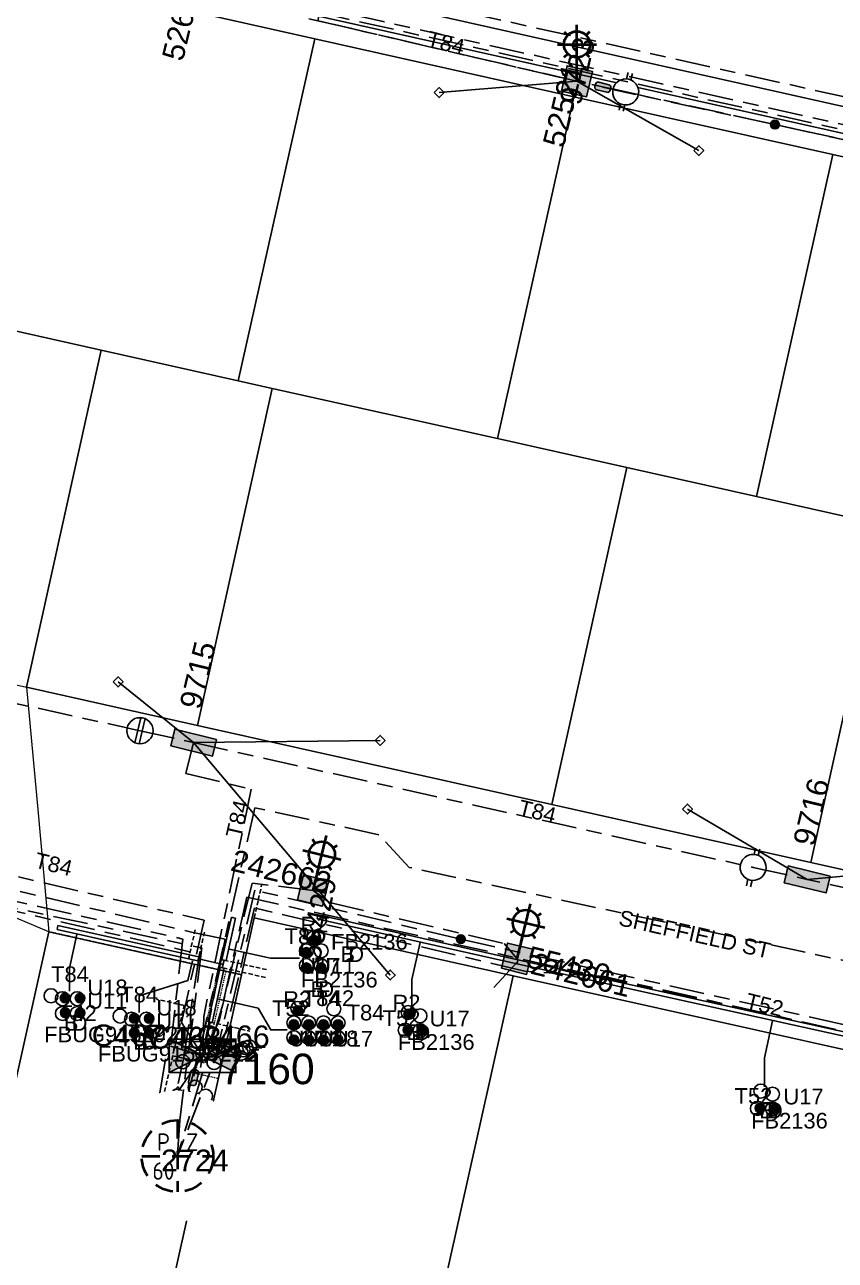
# Model space of a CAD drawing. Header units: metres. Extents: x 311347 to 316656, y 6252667 to 6255486.
# Drawn here: x 313790.4 to 313883.5, y 6254605.4 to 6254747.2 of the extents above; entities that cross this region are included whole.
import ezdxf
from ezdxf.enums import TextEntityAlignment as Align

# ---------------------------------------------------------------- set-up
doc = ezdxf.new("R2010")
doc.units = ezdxf.units.M
for name, pattern in [('Cable Exist UG', [8.2, 4, -1.2, 1.8, -1.2]), ('Dash', [5, 3, -2]), ('DASHED', [0.75, 0.5, -0.25]), ('HIDDEN', [0.375, 0.25, -0.125]), ('HIDDEN2', [0.1875, 0.125, -0.0625])]:
    doc.linetypes.add(name, pattern=pattern)
doc.layers.get('0').update_dxf_attribs({"color": 6})
for name, color, linetype in [('_User_HV_Exist', 7, 'Continuous'), ('_User_LV_Exist', 7, 'Continuous'), ('Duct_SP_EXT', 7, 'Continuous'), ('Equip_HV_EXT', 7, 'Continuous'), ('Equip_LV_EXT', 7, 'Continuous'), ('Equip_SL_EXT', 7, 'Continuous'), ('Equip_SP_SL_EXT', 7, 'Continuous'), ('Mains_HV_EXT', 7, 'Continuous'), ('Mains_LV_EXT', 7, 'Continuous'), ('Mains_SL_EXT', 7, 'Continuous'), ('Mains_TR_EXT', 7, 'Continuous'), ('Services_SP_EXT', 7, 'Continuous'), ('Sub_SP_EXT', 7, 'Continuous'), ('SupportsUG_SP_LV_EXT', 7, 'Continuous'), ('SupportsUG_SP_LV_SL_EXT', 7, 'Continuous'), ('Trench_SP_EXT', 7, 'Continuous')]:
    doc.layers.add(name, color=color, linetype=linetype)
for name, color, linetype, lineweight in [('Cadastre Buildings_SP_EXT', 9, 'Continuous', 5), ('Cadastre Land Parcels_SP_EXT', 9, 'Continuous', 5), ('Cadastre Other Property_SP_EXT', 9, 'HIDDEN', 5), ('Cadastre Roads_SP_EXT', 7, 'Continuous', 5)]:
    doc.layers.add(name, color=color, linetype=linetype, lineweight=lineweight)
doc.layers.add('UNKNOWN_FEATURES', color=1, linetype='DASHED', plot=False)
doc.styles.add('COLUMN_LABEL', font='arial.ttf')
doc.styles.add('iecARIAL', font='arial.ttf', dxfattribs={"height": 2})
doc.styles.add('IESYMBOL1', font='isocp.shx')
doc.styles.add('POLE_LABEL', font='arial.ttf')
doc.styles.add('SLCP_LABEL', font='arial.ttf', dxfattribs={"height": 3.5})
doc.styles.get("Standard").update_dxf_attribs({"font": 'arial.ttf'})
doc.styles.add('SWITCH_LABEL', font='arial.ttf', dxfattribs={"height": 2.5})
doc.linetypes.add('Cable P UG', pattern='A,6,-0.5,["P",Standard,S=1.7,R=0,X=0.5,Y=-1],-2.9', length=9.4)

# ---------------------------------------------------------------- blocks, each defined once
blk = doc.blocks.new('SUB_PADMOUNT_EXT')
for points in [[(0, 0), (-3.84, 1.92), (-3.84, -1.92)], [(0, 0), (3.84, 1.92), (3.84, -1.92)]]:
    blk.add_hatch(color=256).paths.add_polyline_path(points)
for p, q in [((3.84, 1.92), (-3.84, -1.92)), ((-3.84, 1.92), (3.84, -1.92))]:
    blk.add_line(p, q)
blk.add_lwpolyline([(-3.84, -1.92), (3.84, -1.92), (3.84, 1.92), (-3.84, 1.92)], close=True)
for tag, height, flags, p in [('ASSET_NUM', 3.5, 8, (2, 2)), ('STREET_CODE', 0.2, 9, (1.5, 0)), ('CONSTRUCTED_VOLTAGE', 0.2, 9, (1.5, -0.2)), ('OPERATING_VOLTAGE', 0.2, 9, (1.5, -0.6)), ('ORIENTATION', 0.2, 9, (1.5, -0.8)), ('OWNED_BY', 0.2, 9, (1.5, -1)), ('OPERATED_BY', 0.2, 9, (1.5, -1.2)), ('NO_PHASES', 0.2, 9, (1.5, -0.4)), ('MAINTAINED_BY', 0.2, 9, (1.5, -1.4)), ('SECONDARY_VOLTAGE', 0.2, 9, (1.5, -1.6)), ('STATE', 0.2, 9, (1.5, -1.8)), ('SUBSTATION_TYPE', 0.2, 9, (1.5, -2.2)), ('PARENT', 0.2, 9, (1.5, -2)), ('USAGE', 0.2, 9, (1.5, -2.4)), ('LEGEND', 0.2, 9, (1.5, -2.6)), ('LOCATION', 0.2, 9, (1.5, -2.8)), ('STREETNAME', 0.2, 9, (1.5, -3)), ('SUBURB', 0.2, 9, (1.5, -3.2)), ('Z', 0.2, 1, (1.5, -3.6)), ('NOTES', 0.2, 9, (1.5, -3.4))]:
    blk.add_attdef(tag, text='', height=height, dxfattribs=dict(flags=flags)).set_placement(p, align=Align.MIDDLE_LEFT)
blk = doc.blocks.new('COLUMN_EXT')
blk.add_hatch(color=256).paths.add_polyline_path([(-1.49, 1.48), (-1.49, -1.49), (1.48, -1.49), (1.48, 1.48)])
blk.add_lwpolyline([(-1.49, -1.49), (1.48, -1.49), (1.48, 1.48), (-1.49, 1.48)], close=True)
for tag, height, style, flags, p in [('ASSET_NUM', 2.5, 'COLUMN_LABEL', 8, (2, 2)), ('STRUCTURE_PLANT_NUMBER', 0.2, 'POLE_LABEL', 9, (1.81, 0.03)), ('STREET_CODE', 0.2, 'COLUMN_LABEL', 9, (1.81, -0.2))]:
    blk.add_attdef(tag, text='', height=height, dxfattribs=dict(style=style, flags=flags)).set_placement(p, align=Align.MIDDLE_LEFT)
at = {"flags": 9}
for tag, p in [('COLUMN_TYPE', (1.81, -0.4)), ('OWNED_BY', (1.81, -0.6)), ('STATE', (1.81, -0.8)), ('USAGE', (1.81, -1)), ('LEGEND', (1.81, -1.2)), ('LOCATION', (1.81, -1.4)), ('STREETNAME', (1.81, -1.6)), ('SUBURB', (1.81, -1.8)), ('NOTES', (1.81, -2))]:
    blk.add_attdef(tag, text='', height=0.2, dxfattribs=at).set_placement(p, align=Align.MIDDLE_LEFT)
at = {"flags": 1}
blk.add_attdef('Z', (1.81, -2.35), '', height=0.2, dxfattribs=at)
blk = doc.blocks.new('PILLAR_EXT')
blk.add_hatch(color=256).paths.add_polyline_path([(-2.475, 0.99), (-2.475, -0.99), (2.475, -0.99), (2.475, 0.99)])
blk.add_lwpolyline([(-2.475, -0.99), (2.475, -0.99), (2.475, 0.99), (-2.475, 0.99)], close=True)
at = {"style": 'iecARIAL', "flags": 8}
blk.add_attdef('ASSET_NUM', (1.5, 3.5), '', height=2.5, dxfattribs=at)
for tag, p, flags in [('OWNED_BY', (0, -0.2), 9), ('STATE', (0, -0.4), 9), ('SUPPORT_TYPE', (0, -0.6), 9), ('USAGE', (0, -0.8), 9), ('LEGEND', (0, -1), 9), ('LOCATION', (0, -1.2), 9), ('NOTES', (0, -1.4), 9), ('PARENT', (0, -1.6), 9), ('STREETNAME', (0, -1.8), 9), ('SUBURB', (0, -2), 1)]:
    blk.add_attdef(tag, p, '', height=0.2, dxfattribs=dict(flags=flags))
blk = doc.blocks.new('DUCT_EXT')
blk.add_circle((0, 0.8), 0.8)
at = {"flags": 1}
blk.add_attdef('Z', (0, 0), '', height=0.2, dxfattribs=at)
at = {"flags": 9}
for tag, p in [('DUCT_CODE', (0, 0)), ('XSECT_TYPE', (0, -0.2)), ('STATE', (0, -0.6)), ('FB_REFERENCE', (0, -0.4)), ('NOTES', (0, -0.8))]:
    blk.add_attdef(tag, text='', height=0.2, dxfattribs=at).set_placement(p, align=Align.MIDDLE_LEFT)
blk = doc.blocks.new('SL_LANTERN_EXT')
at = {"lineweight": 40}
for p, q in [((-1.46, 5.68), (-1.06, 5.28)), ((0, 1.97), (0, 6.47)), ((1.46, 5.68), (1.06, 5.28)), ((-2.25, 4.22), (2.25, 4.22)), ((-1.46, 2.76), (-1.06, 3.16)), ((1.46, 2.76), (1.06, 3.16)), ((0, 0), (0, 2.72))]:
    blk.add_line(p, q, dxfattribs=at)
blk.add_circle((0, 4.22), 1.5, dxfattribs=at)
at = {"style": 'iecARIAL', "flags": 8}
blk.add_attdef('ASSET_NUM', (1.5, 1.5), '', height=2.5, dxfattribs=at)
for tag, p, height, flags in [('CONSTRUCTED_VOLTAGE', (0.98, -0.65), 0.2, 9), ('CONTROL_TYPE', (0.98, -0.85), 0.2, 9), ('LANTERN_PURPOSE', (0.98, -1.05), 0.2, 9), ('LANTERN_TYPE', (0.98, -1.25), 0.2, 9), ('NO_PHASES', (0.98, -1.45), 0.2, 9), ('LNUMBER', (2.18, -3.25), 2.5, 8), ('OPERATING_VOLTAGE', (0.98, -1.65), 0.2, 9), ('ORIENTATION', (0.98, -1.85), 0.2, 9), ('OWNED_BY', (0.98, -2.05), 0.2, 9), ('STATE', (0.98, -2.25), 0.2, 9), ('USAGE', (0.98, -2.45), 0.2, 9), ('CEXIST', (0.98, -2.65), 0.2, 9), ('CNEW', (0.98, -2.85), 0.2, 9), ('CNUMBER', (0.98, -3.05), 0.2, 9), ('CREMOVE', (0.98, -3.25), 0.2, 9), ('CREPLACE', (0.98, -3.45), 0.2, 9), ('LKINGHEIGHT', (0.98, -3.65), 0.2, 9), ('LBRACKET', (0.98, -3.85), 0.2, 9), ('LBRACKETVOCAB', (0.98, -4.05), 0.2, 9), ('LCATEGORY', (0.98, -4.25), 0.2, 9), ('LCHARGE1', (0.98, -4.45), 0.2, 9), ('LCHARGE1PERCENT', (0.98, -4.65), 0.2, 9), ('LCHARGE2', (0.98, -4.85), 0.2, 9), ('LCHARGE2PERCENT', (0.98, -5.05), 0.2, 9), ('LCHARGE3', (0.98, -5.25), 0.2, 9), ('LCHARGE3PERCENT', (0.98, -5.45), 0.2, 9), ('LEXIST', (0.98, -5.65), 0.2, 9), ('LLAMP', (0.98, -5.85), 0.2, 9), ('LLAMPVOCAB', (0.98, -6.05), 0.2, 9), ('LMAST', (0.98, -6.25), 0.2, 9), ('LMASTVOCAB', (0.98, -6.45), 0.2, 9), ('LNEW', (0.98, -6.65), 0.2, 9), ('LANTNUMBER', (0.98, -6.85), 0.2, 9), ('LOUTREACH', (0.98, -7.25), 0.2, 9), ('LOUTREACHVOCAB', (0.98, -7.45), 0.2, 9), ('LRATECODE', (0.98, -7.65), 0.2, 9), ('LREMOVE', (0.98, -7.85), 0.2, 9), ('LREPLACE', (0.98, -8.05), 0.2, 9), ('LTYPE', (0.98, -8.25), 0.2, 9), ('LTYPEVOCAB', (0.98, -8.45), 0.2, 9), ('LEGEND', (0.98, -8.65), 0.2, 9), ('STREETNAME', (0.98, -9.25), 0.2, 9), ('SUBURB', (0.98, -9.45), 0.2, 1), ('LOCATION', (0.98, -8.85), 0.2, 9), ('NOTES', (0.98, -9.05), 0.2, 9)]:
    blk.add_attdef(tag, p, '', height=height, dxfattribs=dict(flags=flags))
blk = doc.blocks.new('CCP_EXT')
at = {"flags": 9}
for tag, p in [('LEGEND', (0, -1.4)), ('STATE', (0, -1.8)), ('LIFE_SUPPORT', (0, -1.6)), ('NOTES', (0, -2))]:
    blk.add_attdef(tag, text='', height=0.2, dxfattribs=at).set_placement(p, align=Align.MIDDLE_LEFT)
blk.add_wipeout([(0, 0.57), (0.57, 0), (0, -0.57), (-0.57, 0)])
blk.add_lwpolyline([(-0.57, 0), (0, 0.57), (0.57, 0), (0, -0.57), (-0.57, 0)])
at = {"flags": 1}
blk.add_attdef('Z', (0, 0), '', height=0.2, dxfattribs=at)
at = {"flags": 9}
for tag, p in [('CCP_TYPE', (0, 0)), ('CONSTRUCTED_VOLTAGE', (0, -0.2)), ('OPERATING_VOLTAGE', (0, -0.6)), ('ORIENTATION', (0, -0.8)), ('OWNED_BY', (0, -1)), ('NO_PHASES', (0, -0.4)), ('USAGE', (0, -1.2))]:
    blk.add_attdef(tag, text='', height=0.2, dxfattribs=at).set_placement(p, align=Align.MIDDLE_LEFT)
blk = doc.blocks.new('SL_STJ_EXT')
h = blk.add_hatch(color=256)
edge = h.paths.add_edge_path()
edge.add_ellipse((-0.59, 0.13), major_axis=(0.226, 0.226), ratio=1, start_angle=45, end_angle=135)
edge.add_line((-0.91, 0.13), (-0.91, -0.13))
edge.add_ellipse((-0.59, -0.13), major_axis=(0.226, 0.226), ratio=1, start_angle=135, end_angle=225)
edge.add_line((-0.59, -0.45), (0.59, -0.45))
edge.add_ellipse((0.59, -0.13), major_axis=(-0.226, 0.226), ratio=1, start_angle=135, end_angle=225)
edge.add_line((0.91, -0.13), (0.91, 0.13))
edge.add_ellipse((0.59, 0.13), major_axis=(-0.226, 0.226), ratio=1, start_angle=225, end_angle=315)
edge.add_line((0.59, 0.45), (-0.59, 0.45))
blk.add_lwpolyline([(-0.91, 0.13), (-0.91, -0.13, 0.414214), (-0.59, -0.45), (0.59, -0.45, 0.414214), (0.91, -0.13), (0.91, 0.13, 0.414214), (0.59, 0.45), (-0.59, 0.45, 0.414214)], format="xyb", close=True)
at = {"flags": 1}
blk.add_attdef('Z', (0, 0), '', height=0.2, dxfattribs=at)
at = {"flags": 9}
for tag, p in [('ORIENTATION', (0, 0)), ('USAGE', (0, -0.2)), ('LEGEND', (0, -0.4)), ('NOTES', (0, -0.6))]:
    blk.add_attdef(tag, text='', height=0.2, dxfattribs=at).set_placement(p, align=Align.MIDDLE_LEFT)
blk = doc.blocks.new('LV_UG_LINKS_OPEN_EXT')
for p, q in [((-0.25, 1.47), (-0.25, 2.22)), ((0.25, 1.47), (0.25, 2.22)), ((-0.25, -1.47), (-0.25, -2.22)), ((0.25, -1.47), (0.25, -2.22))]:
    blk.add_line(p, q)
at = {"flags": 9}
for tag, p in [('ACTUAL_STATUS', (0, 0)), ('CONSTRUCTED_VOLTAGE', (0, -0.2)), ('OPERATING_VOLTAGE', (0, -0.6)), ('ORIENTATION', (0, -0.8)), ('STATE', (0, -1)), ('SWITCH_TYPE', (0, -1.2)), ('NO_PHASES', (0, -0.4)), ('USAGE', (0, -1.4)), ('NOTES', (0, -1.6))]:
    blk.add_attdef(tag, text='', height=0.2, dxfattribs=at).set_placement(p, align=Align.MIDDLE_LEFT)
at = {"flags": 1}
blk.add_attdef('Z', (0, 0), '', height=0.2, dxfattribs=at)
blk.add_wipeout([(-0.25, 1.47), (-0.43, 1.43), (-0.61, 1.36), (-0.77, 1.28), (-0.93, 1.17), (-1.07, 1.05), (-1.19, 0.9), (-1.29, 0.75), (-1.38, 0.58), (-1.44, 0.4), (-1.48, 0.22), (-1.49, 0.03), (-1.49, -0.16), (-1.45, -0.34), (-1.4, -0.52), (-1.32, -0.69), (-1.23, -0.85), (-1.11, -1), (-0.98, -1.13), (-0.83, -1.24), (-0.66, -1.34), (-0.49, -1.41), (-0.31, -1.46), (-0.13, -1.49), (0.06, -1.49), (0.25, -1.47), (0.43, -1.43), (0.61, -1.36), (0.77, -1.28), (0.93, -1.17), (1.07, -1.05), (1.19, -0.9), (1.29, -0.75), (1.38, -0.58), (1.44, -0.4), (1.48, -0.22), (1.49, -0.03), (1.49, 0.16), (1.45, 0.34), (1.4, 0.52), (1.32, 0.69), (1.23, 0.85), (1.11, 1), (0.98, 1.13), (0.83, 1.24), (0.66, 1.34), (0.49, 1.41), (0.31, 1.46), (0.13, 1.49), (-0.06, 1.49)])
blk.add_lwpolyline([(0, -1.49, 1), (0, 1.49, 1)], format="xyb", close=True)
blk = doc.blocks.new('LV_UG_LINKS_CLOSED_EXT')
blk.add_wipeout([(-1.06, 1.06), (-1.18, 0.92), (-1.29, 0.76), (-1.37, 0.59), (-1.43, 0.42), (-1.48, 0.23), (-1.49, 0.05), (-1.49, -0.14), (-1.46, -0.33), (-1.41, -0.51), (-1.33, -0.68), (-1.24, -0.84), (-1.12, -0.99), (-0.99, -1.12), (-0.84, -1.24), (-0.68, -1.33), (-0.51, -1.41), (-0.33, -1.46), (-0.14, -1.49), (0.05, -1.49), (0.23, -1.48), (0.42, -1.43), (0.59, -1.37), (0.76, -1.29), (0.92, -1.18), (1.06, -1.06), (1.18, -0.92), (1.29, -0.76), (1.37, -0.59), (1.43, -0.42), (1.48, -0.23), (1.49, -0.05), (1.49, 0.14), (1.46, 0.33), (1.41, 0.51), (1.33, 0.68), (1.24, 0.84), (1.12, 0.99), (0.99, 1.12), (0.84, 1.24), (0.68, 1.33), (0.51, 1.41), (0.33, 1.46), (0.14, 1.49), (-0.05, 1.49), (-0.23, 1.48), (-0.42, 1.43), (-0.59, 1.37), (-0.76, 1.29), (-0.92, 1.18)])
for p, q in [((-0.25, -1.48), (-0.25, 1.48)), ((0.25, -1.48), (0.25, 1.48))]:
    blk.add_line(p, q)
blk.add_circle((0, 0), 1.5)
at = {"flags": 9}
for tag, p in [('ACTUAL_STATUS', (0, 0)), ('CONSTRUCTED_VOLTAGE', (0, -0.2)), ('OPERATING_VOLTAGE', (0, -0.6)), ('ORIENTATION', (0, -0.8)), ('STATE', (0, -1)), ('SWITCH_TYPE', (0, -1.2)), ('NO_PHASES', (0, -0.4)), ('USAGE', (0, -1.4)), ('NOTES', (0, -1.6))]:
    blk.add_attdef(tag, text='', height=0.2, dxfattribs=at).set_placement(p, align=Align.MIDDLE_LEFT)
at = {"flags": 1}
blk.add_attdef('Z', (0, 0), '', height=0.2, dxfattribs=at)
blk = doc.blocks.new('LV_UG_DFUSE_CLOSED_EXT')
for points in [[(1, 0), (0, 0)], [(5.04, 0.73), (2.16, -0.72)], [(5.05, -0.71), (2.16, 0.72)], [(6.2, 0.01), (7.2, 0.01)]]:
    blk.add_lwpolyline(points)
for centre in [(1.8, 0), (5.4, 0.01)]:
    blk.add_circle(centre, 0.8)
at = {"flags": 9}
for tag, p in [('ACTUAL_STATUS', (0, 0)), ('CONSTRUCTED_VOLTAGE', (0, -0.2)), ('OPERATING_VOLTAGE', (0, -0.6)), ('ORIENTATION', (0, -0.8)), ('STATE', (0, -1)), ('SWITCH_TYPE', (0, -1.2)), ('NO_PHASES', (0, -0.4)), ('USAGE', (0, -1.4)), ('NOTES', (0, -1.6))]:
    blk.add_attdef(tag, text='', height=0.2, dxfattribs=at).set_placement(p, align=Align.MIDDLE_LEFT)
at = {"flags": 1}
blk.add_attdef('Z', (0, 0), '', height=0.2, dxfattribs=at)
blk = doc.blocks.new('SWG_HOLEC_SU_EXT')
blk.add_line((1.8, -2), (5.8, -2))
for points in [[(1, 0), (0, 0)], [(6.6, 0), (7.6, 0)]]:
    blk.add_lwpolyline(points)
for points in [[(1.8, -0.8, 1), (1.8, 0.8, 1)], [(5.8, -0.8, 1), (5.8, 0.8, 1)]]:
    blk.add_lwpolyline(points, format="xyb", close=True)
at = {"style": 'SWITCH_LABEL', "flags": 8}
blk.add_attdef('ASSET_NUM', text='', height=2.5, rotation=179.9544, dxfattribs=at).set_placement((-2.4, 0), align=Align.MIDDLE_LEFT)
at = {"flags": 1}
blk.add_attdef('Z', (0, 0), '', height=0.2, dxfattribs=at)
at = {"flags": 9}
for tag, p in [('ACTUAL_STATUS', (0, -0.4)), ('CONSTRUCTED_VOLTAGE', (0, -0.6)), ('OPERATING_VOLTAGE', (0, -1)), ('ORIENTATION', (0, -1.2)), ('OWNED_BY', (0, -1.4)), ('NO_PHASES', (0, -0.8)), ('STATE', (0, -1.8)), ('SWITCH_TYPE', (0, -2)), ('STREETNAME', (0, -2.6)), ('SUBURB', (0, -2.8)), ('PARENT', (0, -1.6)), ('USAGE', (0, -2.2)), ('LOCATION', (0, -2.4)), ('NOTES', (0, -3))]:
    blk.add_attdef(tag, text='', height=0.2, dxfattribs=at).set_placement(p, align=Align.MIDDLE_LEFT)
at = {"style": 'SWITCH_LABEL', "flags": 9}
blk.add_attdef('STREET_CODE', text='', height=0.2, dxfattribs=at).set_placement((0, -0.2), align=Align.MIDDLE_LEFT)
blk = doc.blocks.new('CABLE_LARGE_EXT')
h = blk.add_hatch(color=256)
edge = h.paths.add_edge_path()
edge.add_arc((0, 0.55), 0.55, 0, 360)
blk.add_circle((0, 0.55), 0.55)
at = {"flags": 1}
blk.add_attdef('Z', (0, 0), '', height=0.2, dxfattribs=at)
at = {"flags": 9}
for tag, p in [('COND_CODE', (0, 0)), ('STATE', (0, -0.4)), ('XSECT_SIZE', (0, -0.6)), ('FB_REFERENCE', (0, -0.2)), ('NOTES', (0, -0.8))]:
    blk.add_attdef(tag, text='', height=0.2, dxfattribs=at).set_placement(p, align=Align.MIDDLE_LEFT)
blk = doc.blocks.new('SLCP_ZELL_EXT')
blk.add_wipeout([(-0.24, 7.5), (-0.71, 7.47), (-1.17, 7.41), (-1.64, 7.32), (-2.09, 7.21), (-2.54, 7.06), (-2.98, 6.89), (-3.41, 6.69), (-3.82, 6.46), (-4.22, 6.21), (-4.6, 5.93), (-4.96, 5.63), (-5.31, 5.31), (-5.63, 4.96), (-5.93, 4.6), (-6.21, 4.22), (-6.46, 3.82), (-6.69, 3.41), (-6.89, 2.98), (-7.06, 2.54), (-7.21, 2.09), (-7.32, 1.64), (-7.41, 1.17), (-7.47, 0.71), (-7.5, 0.24), (-7.5, -0.24), (-7.47, -0.71), (-7.41, -1.17), (-7.32, -1.64), (-7.21, -2.09), (-7.06, -2.54), (-6.89, -2.98), (-6.69, -3.41), (-6.46, -3.82), (-6.21, -4.22), (-5.93, -4.6), (-5.63, -4.96), (-5.31, -5.31), (-4.96, -5.63), (-4.6, -5.93), (-4.22, -6.21), (-3.82, -6.46), (-3.41, -6.69), (-2.98, -6.89), (-2.54, -7.06), (-2.09, -7.21), (-1.64, -7.32), (-1.17, -7.41), (-0.71, -7.47), (-0.24, -7.5), (0.24, -7.5), (0.71, -7.47), (1.17, -7.41), (1.64, -7.32), (2.09, -7.21), (2.54, -7.06), (2.98, -6.89), (3.41, -6.69), (3.82, -6.46), (4.22, -6.21), (4.6, -5.93), (4.96, -5.63), (5.31, -5.31), (5.63, -4.96), (5.93, -4.6), (6.21, -4.22), (6.46, -3.82), (6.69, -3.41), (6.89, -2.98), (7.06, -2.54), (7.21, -2.09), (7.32, -1.64), (7.41, -1.17), (7.47, -0.71), (7.5, -0.24), (7.5, 0.24), (7.47, 0.71), (7.41, 1.17), (7.32, 1.64), (7.21, 2.09), (7.06, 2.54), (6.89, 2.98), (6.69, 3.41), (6.46, 3.82), (6.21, 4.22), (5.93, 4.6), (5.63, 4.96), (5.31, 5.31), (4.96, 5.63), (4.6, 5.93), (4.22, 6.21), (3.82, 6.46), (3.41, 6.69), (2.98, 6.89), (2.54, 7.06), (2.09, 7.21), (1.64, 7.32), (1.17, 7.41), (0.71, 7.47), (0.24, 7.5)])
at = {"linetype": 'Dash', "lineweight": 40, "ltscale": 0.7}
for p, q in [((0, 4.11), (0, -4.11)), ((-4.11, 0), (4.11, 0))]:
    blk.add_line(p, q, dxfattribs=at)
blk.add_circle((0, 0), 4.11, dxfattribs=at)
at = {"lineweight": 40, "style": 'IESYMBOL1'}
for s, p in [('P', (-1.6, 0)), ('Z', (1.7, 0)), ('60', (-1.61, -3.31))]:
    blk.add_text(s, height=2, dxfattribs=at).set_placement(p, align=Align.BOTTOM_CENTER)
at = {"style": 'SLCP_LABEL'}
for tag, height, flags, p in [('ASSET_NUM', 2.5, 8, (2, 2)), ('STREET_CODE', 0.2, 9, (0, -0.2))]:
    blk.add_attdef(tag, text='', height=height, dxfattribs=dict(at, flags=flags)).set_placement(p, align=Align.MIDDLE_LEFT)
at = {"flags": 1}
blk.add_attdef('Z', (0, 0), '', height=0.2, dxfattribs=at)
at = {"flags": 9}
for tag, p in [('CONSTRUCTED_VOLTAGE', (0, -0.4)), ('CONTROL_TYPE', (0, -0.6)), ('OPERATING_VOLTAGE', (0, -1)), ('ORIENTATION', (0, -1.2)), ('OWNED_BY', (0, -1.4)), ('NO_PHASES', (0, -0.8)), ('STATE', (0, -2)), ('USAGE', (0, -1.6)), ('LOCATION', (0, -1.8)), ('NOTES', (0, -2.2))]:
    blk.add_attdef(tag, text='', height=0.2, dxfattribs=at).set_placement(p, align=Align.MIDDLE_LEFT)
blk = doc.blocks.new('CONNECTOR_NODE_EXT')
h = blk.add_hatch(color=256)
edge = h.paths.add_edge_path()
edge.add_arc((0, 0), 0.5, 0, 360)
blk.add_circle((0, 0), 0.5)
at = {"flags": 1}
blk.add_attdef('Z', (0, 0), '', height=0.2, dxfattribs=at)
at = {"flags": 9}
for tag, p in [('CONNECTOR_TYPE', (0, 0)), ('CONSTRUCTED_VOLTAGE', (0, -0.2)), ('OPERATING_VOLTAGE', (0, -0.6)), ('ORIENTATION', (0, -0.8)), ('SUBTYPE', (0, -1)), ('NO_PHASES', (0, -0.4)), ('USAGE', (0, -1.2)), ('NOTES', (0, -1.4))]:
    blk.add_attdef(tag, text='', height=0.2, dxfattribs=at).set_placement(p, align=Align.MIDDLE_LEFT)

msp = doc.modelspace()

# ---------------------------------------------------------------- linework, layer by layer
at = {"layer": 'Cadastre Buildings_SP_EXT', "linetype": 'Continuous'}
for points in [[(313823.74, 6254745.54), (313808.03, 6254749.05), (313793.3, 6254752.34), (313778.58, 6254755.63), (313769.79, 6254716.38), (313784.51, 6254713.09), (313799.23, 6254709.82), (313814.96, 6254706.31), (313823.74, 6254745.54)], [(313904.19, 6254686.37), (313912.98, 6254725.6), (313898.13, 6254728.95), (313883.24, 6254732.25), (313874.45, 6254693.02), (313889.31, 6254689.69), (313904.19, 6254686.37)], [(313919.05, 6254683.05), (313904.19, 6254686.37), (313889.31, 6254689.69), (313880.72, 6254651.01), (313910.47, 6254644.37), (313919.05, 6254683.05)], [(313891.15, 6254628.06), (313846.54, 6254638.01), (313836.59, 6254593.41), (313851.46, 6254590.08), (313841.52, 6254545.46), (313871.26, 6254538.82), (313881.2, 6254583.44), (313891.15, 6254628.06)]]:
    msp.add_lwpolyline(points, close=True, dxfattribs=at)
at = {"layer": 'Cadastre Land Parcels_SP_EXT', "linetype": 'Continuous'}
msp.add_lwpolyline([(313790.64, 6254671.14), (313799.23, 6254709.82), (313784.51, 6254713.09), (313775.85, 6254674.45), (313790.64, 6254671.14)], close=True, dxfattribs=at)
at = {"layer": 'Cadastre Other Property_SP_EXT', "linetype": 'HIDDEN2'}
msp.add_lwpolyline([(313813.55, 6254638.53), (313812.65, 6254638.73), (313810, 6254626.84), (313812.68, 6254626.24), (313813.66, 6254630.66), (313811.89, 6254631.05), (313813.55, 6254638.53)], close=True, dxfattribs=at)
at = {"layer": 'Cadastre Roads_SP_EXT', "linetype": 'Continuous'}
msp.add_lwpolyline([(313793.21, 6254643.06), (313782.3, 6254647.64), (313774.2, 6254651.05), (313771.65, 6254639.78), (313771.55, 6254639.33), (313768.05, 6254624.04), (313764.74, 6254609.27), (313761.37, 6254594.31), (313754.81, 6254564.88), (313763.39, 6254564.24), (313775.45, 6254563.34), (313784.05, 6254601.98), (313784.73, 6254604.98), (313793.21, 6254643.06)], close=True, dxfattribs=at)
at = {"layer": 'Duct_SP_EXT'}
for p, q in [((313824.12, 6254645.02), (313824.07, 6254644.78)), ((313847.07, 6254639.85), (313824.12, 6254645.02)), ((313794.15, 6254643.32), (313794.21, 6254643.56)), ((313794.26, 6254643.79), (313794.21, 6254643.56)), ((313794.26, 6254643.79), (313809.36, 6254640.42)), ((313813.09, 6254639.86), (313814.17, 6254644.72)), ((313813.56, 6254639.76), (313814.64, 6254644.62)), ((313814.17, 6254644.72), (313814.41, 6254644.67)), ((313814.64, 6254644.62), (313814.41, 6254644.67)), ((313824.02, 6254644.55), (313824.07, 6254644.78)), ((313846.96, 6254639.38), (313824.02, 6254644.55)), ((313794.15, 6254643.32), (313809.26, 6254639.95)), ((313809.26, 6254639.95), (313809.31, 6254640.19)), ((313809.26, 6254639.95), (313809.31, 6254640.19)), ((313809.26, 6254639.95), (313810.33, 6254639.71)), ((313809.36, 6254640.42), (313809.31, 6254640.19)), ((313809.36, 6254640.42), (313809.31, 6254640.19)), ((313809.36, 6254640.42), (313810.44, 6254640.18)), ((313810.33, 6254639.71), (313810.39, 6254639.95)), ((313810.44, 6254640.18), (313810.39, 6254639.95)), ((313813.09, 6254639.86), (313813.33, 6254639.81)), ((313813.56, 6254639.76), (313813.33, 6254639.81)), ((313846.96, 6254639.38), (313847.01, 6254639.61)), ((313846.96, 6254639.38), (313847.01, 6254639.61)), ((313891.47, 6254629.55), (313846.96, 6254639.38)), ((313847.07, 6254639.85), (313847.01, 6254639.61)), ((313847.07, 6254639.85), (313847.01, 6254639.61)), ((313891.58, 6254630.02), (313847.07, 6254639.85)), ((313812.9, 6254638.98), (313811.5, 6254632.74)), ((313813.36, 6254638.88), (313811.97, 6254632.63)), ((313812.9, 6254638.98), (313813.13, 6254638.93)), ((313813.36, 6254638.88), (313813.13, 6254638.93)), ((313811.5, 6254632.74), (313811.73, 6254632.69)), ((313811.97, 6254632.63), (313811.73, 6254632.69))]:
    msp.add_line(p, q, dxfattribs=at)
for points in [[(313795.59, 6254636.26), (313795.59, 6254638.89), (313796.44, 6254642.75)], [(313821.98, 6254640.04), (313818.67, 6254640.04), (313813.97, 6254641.08)], [(313834.9, 6254634.23), (313834.9, 6254637.58), (313835.83, 6254641.84)], [(313803.57, 6254633.81), (313803.57, 6254635.72), (313809.18, 6254637.46), (313809.72, 6254639.74)], [(313820.57, 6254631.8), (313818.69, 6254631.8), (313817.26, 6254634.28), (313812.68, 6254635.31)], [(313875.38, 6254625.25), (313875.38, 6254628.6), (313876.32, 6254632.85)]]:
    msp.add_lwpolyline(points, dxfattribs=at)
at = {"layer": 'Mains_HV_EXT', "linetype": 'Cable Exist UG'}
for points in [[(313776.89, 6254650.76), (313809.58, 6254643.03), (313813.47, 6254642.23), (313811.24, 6254630.89)], [(313840.51, 6254642.21), (314048.36, 6254595.89), (314045.84, 6254583.88), (314047.28, 6254582.91)], [(313811.24, 6254630.89), (313810.64, 6254627.48)], [(313808.89, 6254629.92), (313810.86, 6254628.82)], [(313812.62, 6254629.81), (313810.86, 6254628.82)]]:
    msp.add_lwpolyline(points, dxfattribs=at)
at = {"layer": 'Mains_LV_EXT', "linetype": 'Cable Exist UG'}
for points in [[(313853.85, 6254740.68), (313821.82, 6254748.15), (313827.27, 6254771.79), (313829.03, 6254774.79)], [(313937.17, 6254671.4), (313929.8, 6254638.26), (313880.29, 6254649.07)], [(313809.84, 6254664.78), (313808.93, 6254661.23), (313816.46, 6254659.42), (313810.99, 6254633.35), (313810.86, 6254628.82)], [(313776.66, 6254652.42), (313811.05, 6254644.38), (313808.44, 6254632.66), (313810.86, 6254628.82)]]:
    msp.add_lwpolyline(points, dxfattribs=at)
at = {"layer": 'Mains_SL_EXT', "linetype": 'Cable Exist UG'}
for points in [[(313830.48, 6254783.07), (313829.11, 6254770.06), (313824.1, 6254747.62), (313853.85, 6254740.68)], [(313876.59, 6254735.7), (313899.87, 6254730.6)], [(313823.56, 6254647.81), (313825.45, 6254646.42), (313845.48, 6254641.72), (313846.98, 6254639.97)]]:
    msp.add_lwpolyline(points, dxfattribs=at)
at = {"layer": 'Services_SP_EXT'}
msp.add_lwpolyline([(313896.17, 6254650.53), (313880.29, 6254649.07)], dxfattribs=at)
at = {"layer": 'Trench_SP_EXT', "linetype": 'Cable Exist UG'}
for points in [[(313810.39, 6254639.95), (313813.21, 6254639.31)], [(313813.33, 6254639.81), (313813.13, 6254638.93)], [(313847.01, 6254639.61), (313843.89, 6254636.22)], [(313811.73, 6254632.69), (313811.33, 6254630.75), (313812.25, 6254630.55), (313812.16, 6254630.13)], [(313811.03, 6254628.02), (313807.44, 6254628.84)]]:
    msp.add_lwpolyline(points, dxfattribs=at)
at = {"layer": 'UNKNOWN_FEATURES'}
for points in [[(313816.8, 6254644.67), (313817.26, 6254646.74), (313817.67, 6254648.56)], [(313810.01, 6254643.3), (313809.31, 6254640.19)], [(313811.07, 6254643.03), (313810.39, 6254639.95)], [(313813.33, 6254639.81), (313818.28, 6254638.7)], [(313818.08, 6254637.82), (313813.13, 6254638.93)], [(313811.73, 6254632.69), (313814.52, 6254632.06), (313816.3, 6254631.66)]]:
    msp.add_lwpolyline(points, dxfattribs=at)

# ---------------------------------------------------------------- block references
at = {"layer": 'Duct_SP_EXT'}
for name, p in [('DUCT_EXT', (313823.62, 6254641.54)), ('CABLE_LARGE_EXT', (313823.62, 6254641.54)), ('DUCT_EXT', (313822.78, 6254640.08)), ('CABLE_LARGE_EXT', (313822.78, 6254640.14)), ('DUCT_EXT', (313824.48, 6254640.08)), ('DUCT_EXT', (313822.78, 6254638.38)), ('CABLE_LARGE_EXT', (313822.78, 6254638.38)), ('DUCT_EXT', (313824.48, 6254638.38)), ('CABLE_LARGE_EXT', (313824.48, 6254638.38)), ('DUCT_EXT', (313793.46, 6254634.92)), ('DUCT_EXT', (313794.77, 6254634.58)), ('CABLE_LARGE_EXT', (313795.08, 6254634.91)), ('DUCT_EXT', (313796.47, 6254634.58)), ('CABLE_LARGE_EXT', (313796.8, 6254634.9)), ('DUCT_EXT', (313821.8, 6254633.47)), ('DUCT_EXT', (313825.94, 6254633.41)), ('DUCT_EXT', (313794.77, 6254632.88)), ('CABLE_LARGE_EXT', (313795.09, 6254633.23)), ('DUCT_EXT', (313796.47, 6254632.88)), ('CABLE_LARGE_EXT', (313796.8, 6254633.21)), ('DUCT_EXT', (313801.39, 6254632.59)), ('DUCT_EXT', (313802.71, 6254632.24)), ('CABLE_LARGE_EXT', (313803.02, 6254632.58)), ('DUCT_EXT', (313804.41, 6254632.24)), ('CABLE_LARGE_EXT', (313804.73, 6254632.56)), ('CABLE_LARGE_EXT', (313821.8, 6254633.47)), ('DUCT_EXT', (313834.48, 6254633)), ('CABLE_LARGE_EXT', (313834.54, 6254633.08)), ('DUCT_EXT', (313835.83, 6254632.61)), ('DUCT_EXT', (313821.34, 6254631.81)), ('CABLE_LARGE_EXT', (313821.34, 6254631.86)), ('DUCT_EXT', (313823.04, 6254631.81)), ('CABLE_LARGE_EXT', (313823.04, 6254631.86)), ('DUCT_EXT', (313824.74, 6254631.81)), ('CABLE_LARGE_EXT', (313824.74, 6254631.86)), ('DUCT_EXT', (313826.42, 6254631.8)), ('CABLE_LARGE_EXT', (313826.42, 6254631.85)), ('DUCT_EXT', (313834.12, 6254630.96)), ('CABLE_LARGE_EXT', (313834.44, 6254631.26)), ('DUCT_EXT', (313835.83, 6254630.91)), ('CABLE_LARGE_EXT', (313836.13, 6254631.22)), ('CABLE_LARGE_EXT', (313803.03, 6254630.89)), ('CABLE_LARGE_EXT', (313804.73, 6254630.87)), ('DUCT_EXT', (313821.34, 6254630.11)), ('CABLE_LARGE_EXT', (313821.34, 6254630.11)), ('DUCT_EXT', (313823.04, 6254630.11)), ('CABLE_LARGE_EXT', (313823.04, 6254630.11)), ('DUCT_EXT', (313824.74, 6254630.11)), ('CABLE_LARGE_EXT', (313824.74, 6254630.11)), ('DUCT_EXT', (313826.42, 6254630.1)), ('CABLE_LARGE_EXT', (313826.43, 6254630.09)), ('DUCT_EXT', (313874.96, 6254623.98)), ('DUCT_EXT', (313876.31, 6254623.63)), ('DUCT_EXT', (313874.57, 6254621.99)), ('CABLE_LARGE_EXT', (313874.87, 6254622.28)), ('DUCT_EXT', (313876.31, 6254621.93)), ('CABLE_LARGE_EXT', (313876.66, 6254622.25))]:
    msp.add_blockref(name, p, dxfattribs=at)
at = {"layer": 'Equip_HV_EXT'}
msp.add_blockref('CONNECTOR_NODE_EXT', (313840.51, 6254642.21), dxfattribs=at)
at = {"layer": 'Equip_LV_EXT'}
for p in [(313809.91, 6254629.13), (313810.12, 6254629.49), (313810.46, 6254629.74), (313810.86, 6254629.82)]:
    msp.add_blockref('LV_UG_DFUSE_CLOSED_EXT', p, dxfattribs=at)
at = {"layer": 'Equip_SL_EXT', "rotation": 166.5871827717783}
msp.add_blockref('SL_STJ_EXT', (313856.82, 6254739.98), dxfattribs=at)
at = {"layer": 'Equip_SL_EXT'}
msp.add_blockref('CONNECTOR_NODE_EXT', (313876.59, 6254735.7), dxfattribs=at)
at = {"layer": 'Equip_SP_SL_EXT'}
ref = msp.add_blockref('SL_LANTERN_EXT', (313808.17, 6254751.08), dxfattribs=at)
ref.add_attrib('ASSET_NUM', '52618', dxfattribs={"layer": '0', "height": 2.5, "rotation": 76.2961, "style": 'iecARIAL'}).set_placement((313809.67, 6254752.58), align=Align.MIDDLE_RIGHT)
ref = msp.add_blockref('SL_LANTERN_EXT', (313853.85, 6254740.68), dxfattribs=at)
ref.add_attrib('ASSET_NUM', '52521', dxfattribs={"layer": '0', "height": 2.5, "rotation": 76.2952, "style": 'iecARIAL'}).set_placement((313855.35, 6254742.18), align=Align.BOTTOM_RIGHT)
ref = msp.add_blockref('SL_LANTERN_EXT', (313823.56, 6254647.81), dxfattribs=dict(at, rotation=346.2614724752624))
ref.add_attrib('ASSET_NUM', '55429', dxfattribs={"layer": '0', "height": 2.5, "rotation": 78.3214, "style": 'iecARIAL'}).set_placement((313825.06, 6254649.31), align=Align.MIDDLE_RIGHT)
ref = msp.add_blockref('SL_LANTERN_EXT', (313846.98, 6254639.97), dxfattribs=dict(at, rotation=346.3025890179891))
ref.add_attrib('ASSET_NUM', '55430', dxfattribs={"layer": '0', "height": 2.5, "rotation": 346.3026, "style": 'iecARIAL'}).set_placement((313848.48, 6254641.47), align=Align.TOP_LEFT)
at = {"layer": 'Services_SP_EXT'}
for p in [(313838.03, 6254739.37), (313867.85, 6254732.71), (313801.16, 6254671.74), (313831.25, 6254665.02), (313866.53, 6254657.15), (313832.42, 6254638.1)]:
    msp.add_blockref('CCP_EXT', p, dxfattribs=at)
at = {"layer": 'Sub_SP_EXT'}
ref = msp.add_blockref('SUB_PADMOUNT_EXT', (313810.86, 6254628.82), dxfattribs=at)
ref.add_attrib('ASSET_NUM', '7160', dxfattribs={"layer": '0', "height": 3.5}).set_placement((313812.86, 6254629.07), align=Align.TOP_LEFT)
at = {"layer": 'SupportsUG_SP_LV_EXT'}
ref = msp.add_blockref('PILLAR_EXT', (313809.84, 6254664.78), dxfattribs=dict(at, rotation=166.1400028545311))
ref.add_attrib('ASSET_NUM', '9715', dxfattribs={"layer": '0', "height": 2.5, "rotation": 76.4162, "style": 'iecARIAL'}).set_placement((313811.34, 6254668.28), align=Align.BOTTOM_LEFT)
ref = msp.add_blockref('PILLAR_EXT', (313880.29, 6254649.07), dxfattribs=dict(at, rotation=166.2160334444885))
ref.add_attrib('ASSET_NUM', '9716', dxfattribs={"layer": '0', "height": 2.5, "rotation": 76.4037, "style": 'iecARIAL'}).set_placement((313881.79, 6254652.57), align=Align.BOTTOM_LEFT)
at = {"layer": 'SupportsUG_SP_LV_SL_EXT'}
ref = msp.add_blockref('COLUMN_EXT', (313853.85, 6254740.68), dxfattribs=dict(at, rotation=347.2826833466852))
ref.add_attrib('ASSET_NUM', '9723', dxfattribs={"layer": '0', "height": 2.5, "rotation": 77.3189, "style": 'COLUMN_LABEL'}).set_placement((313855.85, 6254741.43), align=Align.BOTTOM_CENTER)
ref = msp.add_blockref('COLUMN_EXT', (313823.56, 6254647.81), dxfattribs=dict(at, rotation=346.2614724752624))
ref.add_attrib('ASSET_NUM', '242662', dxfattribs={"layer": '0', "height": 2.5, "rotation": 346.213, "style": 'COLUMN_LABEL'}).set_placement((313825.56, 6254648.56), align=Align.MIDDLE_RIGHT)
ref = msp.add_blockref('COLUMN_EXT', (313846.98, 6254639.97), dxfattribs=dict(at, rotation=346.3025890179891))
ref.add_attrib('ASSET_NUM', '242661', dxfattribs={"layer": '0', "height": 2.5, "rotation": 346.3026, "style": 'COLUMN_LABEL'}).set_placement((313848.98, 6254640.72), align=Align.TOP_LEFT)

# ---------------------------------------------------------------- texts
at = {"layer": 'Cadastre Roads_SP_EXT'}
msp.add_text('SHEFFIELD ST', height=1.8, rotation=347.4068, dxfattribs=at).set_placement((313858.52, 6254643.84))
at = {"layer": 'Duct_SP_EXT'}
for s, p in [('R2', (313822.12, 6254642.98)), ('T84', (313820.28, 6254641.65)), ('FB2136', (313825.61, 6254641.01)), ('B', (313826.69, 6254639.59)), ('D', (313827.59, 6254639.59)), ('U17', (313822.08, 6254638.25)), ('U11', (313823.78, 6254638.25)), ('T84', (313793.47, 6254637.29)), ('FB2136', (313822.16, 6254636.67)), ('U18', (313797.64, 6254635.78)), ('T84', (313801.41, 6254634.96)), ('B', (313823.25, 6254635.56)), ('D', (313824.15, 6254635.56)), ('U11', (313797.61, 6254634.23)), ('U18', (313805.57, 6254633.45)), ('T52', (313818.84, 6254633.38)), ('R2', (313820.11, 6254634.44)), ('T84', (313822.37, 6254634.54)), ('T42', (313823.94, 6254634.54)), ('R2', (313832.67, 6254634.03)), ('T42', (313794.39, 6254632.81)), ('U11', (313805.55, 6254631.9)), ('T84', (313827.41, 6254632.89)), ('T52', (313831.54, 6254632.25)), ('U17', (313836.92, 6254632.21)), ('FBUG91529212', (313792.68, 6254630.38)), ('B', (313794.93, 6254631.7)), ('D', (313795.83, 6254631.7)), ('T42', (313802.36, 6254630.63)), ('B', (313834.29, 6254630.63)), ('D', (313835.19, 6254630.63)), ('B', (313802.91, 6254629.52)), ('D', (313803.81, 6254629.52)), ('U17', (313820.74, 6254629.91)), ('U11', (313822.44, 6254629.91)), ('U18', (313824.14, 6254629.91)), ('U17', (313825.83, 6254629.89)), ('FB2136', (313833.29, 6254629.51)), ('FBUG91529212', (313798.85, 6254628.17)), ('T52', (313871.95, 6254623.32)), ('U17', (313877.56, 6254623.25)), ('FB2136', (313873.85, 6254620.48)), ('B', (313874.77, 6254621.64)), ('D', (313875.67, 6254621.64))]:
    msp.add_text(s, height=1.8, dxfattribs=at).set_placement(p)
at = {"layer": 'Mains_LV_EXT'}
for s, rotation, p in [('T84', 345.7622, (313836.48, 6254744.73)), ('T84', 77.0736, (313815.26, 6254653.71)), ('T84', 346.3076, (313846.99, 6254656.5)), ('T84', 346.1383, (313791.44, 6254650.46)), ('T52', 346.2496, (313873.08, 6254634.32))]:
    msp.add_text(s, height=1.8, rotation=rotation, dxfattribs=at).set_placement(p)

# ---------------------------------------------------------------- next in the draw order: linework, layer by layer
at = {"layer": '_User_HV_Exist', "linetype": 'Cable P UG'}
for points in [[(313424.32, 6254638.26), (313454.95, 6254774.83), (313702.01, 6254721.41), (313714.38, 6254775.88), (314243.95, 6254657.3), (314296.95, 6254898.39), (314658.74, 6254816.97), (314668.5, 6254819.46), (314818.69, 6254785.91), (314833.56, 6254749.26), (314827.42, 6254696.17), (314925.16, 6254660.08)], [(313427.39, 6254637.64), (313428.26, 6254641.52), (313457.35, 6254771.09), (313704.47, 6254717.84), (313716.57, 6254772.22), (314246.21, 6254653.89), (314299.83, 6254895.62), (314658.74, 6254814.96), (314668.03, 6254817.45), (314816.5, 6254783.33), (314830.51, 6254748.81), (314824.16, 6254694.14), (314904.64, 6254664.44), (314917.36, 6254659.75), (314919.61, 6254658.92), (314921.37, 6254658.26)]]:
    msp.add_lwpolyline(points, dxfattribs=at)
at = {"layer": 'Cadastre Buildings_SP_EXT', "linetype": 'Continuous'}
for points in [[(313853.49, 6254738.89), (313823.74, 6254745.54), (313814.96, 6254706.31), (313818.86, 6254705.43), (313844.71, 6254699.66), (313853.49, 6254738.89)], [(313883.24, 6254732.25), (313853.49, 6254738.89), (313844.71, 6254699.66), (313859.56, 6254696.34), (313874.45, 6254693.02), (313883.24, 6254732.25)], [(313818.86, 6254705.43), (313814.96, 6254706.31), (313799.23, 6254709.82), (313790.65, 6254671.14), (313810.28, 6254666.73), (313818.86, 6254705.43)], [(313859.56, 6254696.34), (313844.71, 6254699.66), (313818.86, 6254705.43), (313810.28, 6254666.73), (313850.97, 6254657.66), (313859.56, 6254696.34)], [(313889.31, 6254689.69), (313874.45, 6254693.02), (313859.56, 6254696.34), (313850.97, 6254657.66), (313880.72, 6254651.01), (313889.31, 6254689.69)]]:
    msp.add_lwpolyline(points, close=True, dxfattribs=at)
at = {"layer": 'Cadastre Roads_SP_EXT', "linetype": 'Continuous'}
msp.add_lwpolyline([(313808.03, 6254749.05), (313823.74, 6254745.54), (313853.49, 6254738.89), (313883.24, 6254732.25), (313898.13, 6254728.95), (313912.98, 6254725.6), (313942.7, 6254718.99), (313946.46, 6254728.77), (313949.99, 6254737.98), (313932.26, 6254741.94), (313902.51, 6254748.59)], dxfattribs=at)
at = {"layer": 'Mains_HV_EXT', "linetype": 'Cable Exist UG'}
msp.add_lwpolyline([(313840.51, 6254642.21), (313816.85, 6254647.84), (313812.62, 6254629.81)], dxfattribs=at)
at = {"layer": 'Mains_LV_EXT', "linetype": 'Cable Exist UG'}
msp.add_lwpolyline([(313891.59, 6254630.02), (313815.93, 6254647.04), (313812.8, 6254632.95), (313810.86, 6254628.82)], dxfattribs=at)
at = {"layer": 'Services_SP_EXT'}
for points in [[(313838.03, 6254739.37), (313853.85, 6254740.68)], [(313831.25, 6254665.02), (313809.84, 6254664.78)], [(313832.42, 6254638.1), (313809.84, 6254664.78)]]:
    msp.add_lwpolyline(points, dxfattribs=at)

# ---------------------------------------------------------------- next in the draw order: block references
msp.add_blockref('CCP_EXT', (313808.04, 6254624.7), dxfattribs=at)

# ---------------------------------------------------------------- next in the draw order: linework, layer by layer
at = {"layer": 'Cadastre Buildings_SP_EXT', "linetype": 'Continuous'}
for points in [[(313846.54, 6254638.01), (313816.8, 6254644.67), (313815.33, 6254638.13), (313806.85, 6254600.05), (313821.72, 6254596.72), (313836.59, 6254593.41), (313846.54, 6254638.01)], [(313815.33, 6254638.13), (313793.21, 6254643.06), (313784.73, 6254604.98), (313806.85, 6254600.05), (313815.33, 6254638.13)]]:
    msp.add_lwpolyline(points, close=True, dxfattribs=at)
at = {"layer": 'Cadastre Other Property_SP_EXT', "linetype": 'HIDDEN2'}
msp.add_lwpolyline([(313793.21, 6254643.07), (313784.73, 6254604.99), (313806.85, 6254600.05), (313815.33, 6254638.14), (313793.21, 6254643.07)], close=True, dxfattribs=at)
at = {"layer": 'Cadastre Roads_SP_EXT', "linetype": 'Continuous'}
msp.add_lwpolyline([(313810.28, 6254666.73), (313790.64, 6254671.14), (313791.93, 6254657.08), (313793.21, 6254643.06), (313815.33, 6254638.13), (313816.8, 6254644.67), (313846.54, 6254638.01), (313891.15, 6254628.06), (313906.03, 6254624.74), (313920.9, 6254621.41), (313924.67, 6254631.2), (313928.22, 6254640.4), (313910.47, 6254644.37), (313880.72, 6254651.01), (313850.97, 6254657.66), (313810.28, 6254666.73)], close=True, dxfattribs=at)
at = {"layer": 'Services_SP_EXT'}
msp.add_lwpolyline([(313808.04, 6254624.7), (313810.86, 6254628.82)], dxfattribs=at)
at = {"layer": 'UNKNOWN_FEATURES'}
msp.add_lwpolyline([(313806.5, 6254624.72), (313808.75, 6254634.61), (313805.56, 6254635.32)], dxfattribs=at)

# ---------------------------------------------------------------- next in the draw order: block references
at = {"layer": 'Equip_HV_EXT'}
ref = msp.add_blockref('SWG_HOLEC_SU_EXT', (313808.89, 6254629.92), dxfattribs=dict(at, rotation=260.5376778029399))
ref.add_attrib('ASSET_NUM', 'C467', dxfattribs={"layer": '0', "height": 2.5, "style": 'SWITCH_LABEL'}).set_placement((313806.49, 6254631.17), align=Align.MIDDLE_RIGHT)
ref = msp.add_blockref('SWG_HOLEC_SU_EXT', (313811.24, 6254630.89), dxfattribs=dict(at, rotation=257.7842808430191))
ref.add_attrib('ASSET_NUM', 'C468', dxfattribs={"layer": '0', "height": 2.5, "style": 'SWITCH_LABEL'}).set_placement((313808.84, 6254632.14), align=Align.TOP_CENTER)
ref = msp.add_blockref('SWG_HOLEC_SU_EXT', (313812.62, 6254629.81), dxfattribs=dict(at, rotation=255.7903739166196))
ref.add_attrib('ASSET_NUM', 'C466', dxfattribs={"layer": '0', "height": 2.5, "style": 'SWITCH_LABEL'}).set_placement((313810.22, 6254631.06), align=Align.MIDDLE_LEFT)
at = {"layer": 'Equip_LV_EXT', "rotation": 166.4491272268566}
msp.add_blockref('LV_UG_LINKS_OPEN_EXT', (313859.45, 6254739.45), dxfattribs=at)
at = {"layer": 'Equip_SL_EXT', "rotation": 257.2455580353067}
msp.add_blockref('SL_STJ_EXT', (313809.82, 6254626.33), dxfattribs=at)

# ---------------------------------------------------------------- next in the draw order: linework, layer by layer
at = {"layer": 'Mains_HV_EXT', "linetype": 'Cable Exist UG'}
msp.add_lwpolyline([(313954.08, 6254676.01), (313939.85, 6254679.11), (313948.12, 6254715.9), (313944.81, 6254721.58), (313822.26, 6254748.99), (313826.47, 6254768.69)], dxfattribs=at)
at = {"layer": 'Mains_LV_EXT', "linetype": 'Cable Exist UG'}
for points in [[(313859.45, 6254739.45), (313853.85, 6254740.68)], [(313902.71, 6254729.98), (313859.45, 6254739.45)]]:
    msp.add_lwpolyline(points, dxfattribs=at)
at = {"layer": 'Mains_SL_EXT', "linetype": 'Cable Exist UG'}
msp.add_lwpolyline([(313876.59, 6254735.7), (313856.82, 6254739.98)], dxfattribs=at)
at = {"layer": 'Services_SP_EXT'}
msp.add_lwpolyline([(313867.85, 6254732.71), (313853.85, 6254740.68)], dxfattribs=at)

# ---------------------------------------------------------------- next in the draw order: block references
at = {"layer": 'Equip_LV_EXT'}
for name, p, rotation in [('LV_UG_LINKS_CLOSED_EXT', (313803.68, 6254666.14), 346.479760300639), ('LV_UG_LINKS_OPEN_EXT', (313874.08, 6254650.45), 346.3075910304863)]:
    msp.add_blockref(name, p, dxfattribs=dict(at, rotation=rotation))
at = {"layer": 'Equip_SL_EXT'}
ref = msp.add_blockref('SLCP_ZELL_EXT', (313807.98, 6254617.32), dxfattribs=at)
ref.add_attrib('ASSET_NUM', '2724', dxfattribs={"layer": '0', "height": 2.5, "style": 'SLCP_LABEL'}).set_placement((313809.98, 6254618.07), align=Align.TOP_CENTER)

# ---------------------------------------------------------------- next in the draw order: linework, layer by layer
at = {"layer": '_User_LV_Exist', "linetype": 'Cable Exist UG'}
msp.add_lwpolyline([(313426.41, 6254637.86), (313427.28, 6254641.74), (313427.28, 6254641.74), (313456.59, 6254772.28), (313703.71, 6254719.03), (313715.81, 6254773.41), (314247.49, 6254654.55), (314301.12, 6254896.38), (314658.71, 6254815.99), (314668, 6254818.48), (314817.23, 6254784.19), (314831.53, 6254748.94), (314825.24, 6254694.81), (314904.99, 6254665.38)], dxfattribs=at)
at = {"layer": 'Mains_HV_EXT', "linetype": 'Cable Exist UG'}
msp.add_lwpolyline([(313759.11, 6254560.83), (313778.6, 6254647.93), (313810.5, 6254640.51), (313808.89, 6254629.92)], dxfattribs=at)
at = {"layer": 'Mains_LV_EXT', "linetype": 'Cable Exist UG'}
for points in [[(313759.95, 6254675.75), (313803.68, 6254666.14)], [(313803.68, 6254666.14), (313809.84, 6254664.78)], [(313809.84, 6254664.78), (313874.08, 6254650.45)], [(313770, 6254623.61), (313775.06, 6254645.67), (313775.86, 6254649.62), (313808.61, 6254642.22), (313807.19, 6254629.95), (313810.86, 6254628.82)], [(313874.08, 6254650.45), (313880.29, 6254649.07)]]:
    msp.add_lwpolyline(points, dxfattribs=at)
at = {"layer": 'Mains_SL_EXT', "linetype": 'Cable Exist UG'}
for points in [[(313772.77, 6254656.49), (313777.69, 6254648.24), (313810.78, 6254641.21), (313808.24, 6254621.46), (313807.98, 6254617.32)], [(313932.13, 6254648.76), (313928.16, 6254630.42), (313834.57, 6254650.45), (313831.12, 6254654.2), (313816.86, 6254657.3), (313809.82, 6254626.33)], [(313823.56, 6254647.81), (313816.54, 6254648.65), (313813.2, 6254634.72), (313807.98, 6254617.32)], [(313891.59, 6254630.02), (313857.02, 6254637.92), (313847.87, 6254638.55), (313816.82, 6254645.8), (313813.58, 6254631.7), (313807.98, 6254617.32)]]:
    msp.add_lwpolyline(points, dxfattribs=at)
at = {"layer": 'Mains_TR_EXT', "linetype": 'Cable Exist UG'}
msp.add_lwpolyline([(314658.73, 6254818), (314298.23, 6254899.16), (314245.23, 6254658.28), (313713.63, 6254777.08), (313701.25, 6254722.6), (313454.19, 6254776.02), (313423.34, 6254638.48), (313420.57, 6254625.93), (313420.59, 6254626.03), (313346.26, 6254294.03), (313203.02, 6254324.96)], dxfattribs=at)
at = {"layer": 'Services_SP_EXT'}
for points in [[(313801.16, 6254671.74), (313809.84, 6254664.78)], [(313866.53, 6254657.15), (313880.29, 6254649.07)]]:
    msp.add_lwpolyline(points, dxfattribs=at)

doc.saveas('drawing.dxf')
